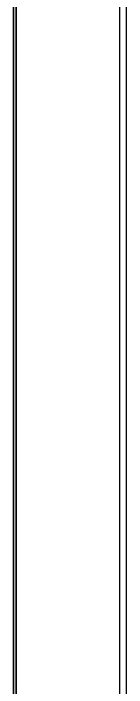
# Model space of a CAD drawing. Header units: millimetres. Extents: x 0 to 887, y -3549 to 0.
# Drawn here: x 224.5 to 225.98, y -1143.34 to -1134.48 of the extents above; entities that cross this region are included whole.
import ezdxf

# ---------------------------------------------------------------- set-up
doc = ezdxf.new("R2010")
doc.units = ezdxf.units.MM
doc.layers.add('02_(橋尚興華城後壁段)建築外部參考_TEST$0$A_建築_衛浴', color=8, linetype='Continuous')
doc.layers.add('TOILET', color=9, linetype='Continuous')

msp = doc.modelspace()

# ---------------------------------------------------------------- linework, layer by layer
at = {"layer": '02_(橋尚興華城後壁段)建築外部參考_TEST$0$A_建築_衛浴'}
for p, q in [((224.4985, -1144.6097), (224.4985, -1129.6869)), ((224.533, -1144.6097), (224.533, -1129.6869)), ((224.533, -1129.6869), (224.533, -1144.6097)), ((225.8967, -1144.6097), (225.8967, -1129.98)), ((225.9825, -1144.6097), (225.9825, -1129.98))]:
    msp.add_line(p, q, dxfattribs=at)
msp.add_open_spline([(224.4985, -1130.2561), (224.4985, -1134.9198), (224.4985, -1139.5835), (224.4985, -1144.2472)], degree=3, dxfattribs=at)
at = {"layer": 'TOILET'}
for p, q in [((224.4985, -1144.6097), (224.4985, -1129.6869)), ((224.533, -1144.6097), (224.533, -1129.6869)), ((224.533, -1129.6869), (224.533, -1144.6097)), ((225.8967, -1144.6097), (225.8967, -1129.98)), ((225.9825, -1144.6097), (225.9825, -1129.98))]:
    msp.add_line(p, q, dxfattribs=at)
msp.add_open_spline([(224.4985, -1130.2561), (224.4985, -1134.9198), (224.4985, -1139.5835), (224.4985, -1144.2472)], degree=3, dxfattribs=at)

doc.saveas('drawing.dxf')
